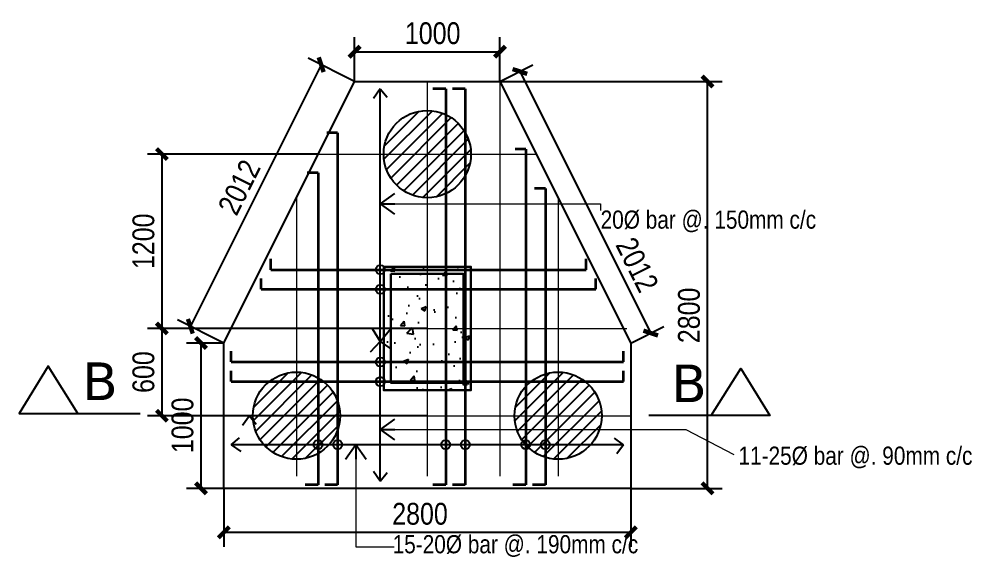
# Model space of a CAD drawing. Header units: millimetres. Extents: x 6239764 to 13047540, y 367704 to 979893.
# Drawn here: x 6259698 to 6266253, y 469737 to 473438 of the extents above; entities that cross this region are included whole.
import ezdxf

# ---------------------------------------------------------------- set-up
doc = ezdxf.new("R2010")
doc.units = ezdxf.units.MM
doc.header["$LTSCALE"] = 300
doc.linetypes.add('CENTER', pattern=[2, 1.25, -0.25, 0.25, -0.25])
doc.linetypes.add('DASHDOTX2', pattern=[2, 1, -0.5, 0, -0.5])
for name, color, linetype, lineweight in [('C.Line', 8, 'DASHDOTX2', 13), ('LINE-3', 7, 'Continuous', 15), ('ROD', 10, 'Continuous', 35)]:
    doc.layers.add(name, color=color, linetype=linetype, lineweight=lineweight)
doc.layers.add('COLUMN', color=9, linetype='Continuous')
doc.layers.add('DIM', color=4, linetype='Continuous')
doc.styles.add('AFTXT', font='')
doc.styles.add('NARROW', font='ARIALN.TTF')
doc.styles.add('ROMANS', font='ROMANS.SHX', dxfattribs={"width": 0.8})
doc.styles.add('ver', font='verdana.ttf')
doc.styles.get('AFTXT').set_extended_font_data('Romans.shx')
doc.dimstyles.new('DIM', dxfattribs={"dimtxt": 7, "dimasz": 3, "dimexe": 3, "dimexo": 3, "dimgap": 0.09, "dimtad": 0, "dimdec": 1, "dimzin": 0, "dimdsep": 46, "dimlunit": 4, "dimtxsty": 'ROMANS', "dimblk": 'ARCHTICK', "dimcen": 0.09, "dimdle": 1, "dimse1": 1, "dimse2": 1, "dimclrd": 7, "dimclre": 7, "dimclrt": 5, "dimazin": 0, "dimtfac": 1, "dimtdec": 1, "dimtofl": 0, "dimtmove": 0, "dimatfit": 3, "dimldrblk": 'OPEN90', "dimfxl": 1, "dimfrac": 2, "dimtolj": 1, "dimtzin": 0, "dimlwd": -1, "dimlwe": -1, "dimarcsym": 0})
doc.dimstyles.new('IED-2', dxfattribs={"dimscale": 50, "dimtxt": 3, "dimasz": 0.5, "dimexe": 2, "dimexo": 0, "dimgap": 2.5, "dimtad": 1, "dimdec": 0, "dimzin": 0, "dimdsep": 46, "dimtxsty": 'AFTXT', "dimblk": '_DOT7', "dimcen": 0.09, "dimclre": 7, "dimclrt": 3, "dimadec": 0, "dimazin": 0, "dimtfac": 1, "dimtdec": 0, "dimtix": 1, "dimtmove": 0, "dimatfit": 3, "dimldrblk": '_DOT7', "dimfxl": 1, "dimtolj": 1, "dimtzin": 0, "dimarcsym": 0})

# ---------------------------------------------------------------- blocks, each defined once
blk = doc.blocks.new('_ArchTick')
at = {"color": 0, "linetype": 'ByBlock', "const_width": 0.4}
blk.add_lwpolyline([(-0.5, -0.5), (0.5, 0.5)], dxfattribs=at)
blk = doc.blocks.new('*D569')
at = {"color": 7, "lineweight": -2, "transparency": 16777216}
for p, q in [((6262006.1, 473008.6), (6262006.1, 473312.9)), ((6263006.1, 473008.6), (6263006.1, 473312.9))]:
    blk.add_line(p, q, dxfattribs=at)
at = {"color": 0, "lineweight": -2, "transparency": 16777216}
blk.add_line((6262006.1, 473212.9), (6263006.1, 473212.9), dxfattribs=at)
at = {"layer": 'Defpoints', "color": 0, "transparency": 16777216}
for p in [(6263006.1, 473212.9), (6262006.1, 473008.6, 3), (6263006.1, 473008.6, 3)]:
    blk.add_point(p, dxfattribs=at)
at = {"color": 0, "lineweight": -2, "transparency": 16777216, "xscale": 75, "yscale": 75, "zscale": 75, "rotation": 180}
blk.add_blockref('_ArchTick', (6262006.1, 473212.9), dxfattribs=at)
at = {"color": 0, "lineweight": -2, "transparency": 16777216, "xscale": 75, "yscale": 75, "zscale": 75}
blk.add_blockref('_ArchTick', (6263006.1, 473212.9), dxfattribs=at)
at = {"color": 3, "transparency": 16777216, "insert": (6262543.1, 473339.5), "char_height": 150, "attachment_point": 5, "style": 'NARROW'}
blk.add_mtext('\\A1;1000', dxfattribs=at)
blk = doc.blocks.new('_DOT7')
at = {"color": 7, "linetype": 'Continuous'}
blk.add_line((-0.5, 0), (-1, 0), dxfattribs=at)
at = {"color": 7, "linetype": 'Continuous', "const_width": 0.5}
blk.add_lwpolyline([(-0.25, 0, 1), (0.25, 0, 1), (-0.25, 0, 1)], format="xyb", dxfattribs=at)
blk = doc.blocks.new('*D570')
at = {"color": 7, "lineweight": -2, "transparency": 16777216}
for p, q in [((6263006.1, 473008.6), (6263232.4, 473121.8)), ((6263906.1, 471208.6), (6264132.4, 471321.8))]:
    blk.add_line(p, q, dxfattribs=at)
at = {"color": 0, "lineweight": -2, "transparency": 16777216}
blk.add_line((6263143, 473077.1), (6264043, 471277.1), dxfattribs=at)
at = {"layer": 'Defpoints', "color": 0, "transparency": 16777216}
for p in [(6263006.1, 473008.6, 3), (6264043, 471277.1), (6263906.1, 471208.6, 3)]:
    blk.add_point(p, dxfattribs=at)
at = {"color": 0, "lineweight": -2, "transparency": 16777216, "xscale": 75, "yscale": 75, "zscale": 75}
for p, rotation in [((6263143, 473077.1), 116.5650512800044), ((6264043, 471277.1), 296.5650512800044)]:
    blk.add_blockref('_ArchTick', p, dxfattribs=dict(at, rotation=rotation))
at = {"color": 3, "transparency": 16777216, "insert": (6263949.7, 471746.7), "char_height": 150, "attachment_point": 5, "rotation": 296.56505, "style": 'NARROW'}
blk.add_mtext('\\A1;2012', dxfattribs=at)
blk = doc.blocks.new('*D571')
at = {"color": 7, "lineweight": -2, "transparency": 16777216}
for p, q in [((6261106.1, 471208.6), (6260849.2, 471208.6)), ((6261106.1, 470208.6), (6260849.2, 470208.6))]:
    blk.add_line(p, q, dxfattribs=at)
at = {"color": 0, "lineweight": -2, "transparency": 16777216}
blk.add_line((6260949.2, 471208.6), (6260949.2, 470208.6), dxfattribs=at)
at = {"layer": 'Defpoints', "color": 0, "transparency": 16777216}
for p in [(6261106.1, 471208.6, 0), (6260949.2, 470208.6), (6261106.1, 470208.6, 3)]:
    blk.add_point(p, dxfattribs=at)
at = {"color": 0, "lineweight": -2, "transparency": 16777216, "xscale": 75, "yscale": 75, "zscale": 75}
for p, rotation in [((6260949.2, 471208.6), 90), ((6260949.2, 470208.6), 270)]:
    blk.add_blockref('_ArchTick', p, dxfattribs=dict(at, rotation=rotation))
at = {"color": 3, "transparency": 16777216, "insert": (6260822.6, 470642), "char_height": 150, "attachment_point": 5, "rotation": 90, "style": 'NARROW'}
blk.add_mtext('\\A1;1000', dxfattribs=at)
blk = doc.blocks.new('*D572')
at = {"color": 7, "lineweight": -2, "transparency": 16777216}
for p, q in [((6261106.1, 470208.6), (6261106.1, 469806)), ((6263906.1, 470208.6), (6263906.1, 469806))]:
    blk.add_line(p, q, dxfattribs=at)
at = {"color": 0, "lineweight": -2, "transparency": 16777216}
blk.add_line((6261106.1, 469906), (6263906.1, 469906), dxfattribs=at)
at = {"layer": 'Defpoints', "color": 0, "transparency": 16777216}
for p in [(6261106.1, 470208.6), (6263906.1, 470208.6), (6263906.1, 469906)]:
    blk.add_point(p, dxfattribs=at)
at = {"color": 0, "lineweight": -2, "transparency": 16777216, "xscale": 75, "yscale": 75, "zscale": 75, "rotation": 180}
blk.add_blockref('_ArchTick', (6261106.1, 469906), dxfattribs=at)
at = {"color": 0, "lineweight": -2, "transparency": 16777216, "xscale": 75, "yscale": 75, "zscale": 75}
blk.add_blockref('_ArchTick', (6263906.1, 469906), dxfattribs=at)
at = {"color": 3, "transparency": 16777216, "insert": (6262455.9, 470032.6), "char_height": 150, "attachment_point": 5, "style": 'NARROW'}
blk.add_mtext('\\A1;2800', dxfattribs=at)
blk = doc.blocks.new('*D573')
at = {"color": 7, "lineweight": -2, "transparency": 16777216}
for p, q in [((6263006.1, 473008.6), (6264533.4, 473008.6)), ((6263906.1, 470208.6), (6264533.4, 470208.6))]:
    blk.add_line(p, q, dxfattribs=at)
at = {"color": 0, "lineweight": -2, "transparency": 16777216}
blk.add_line((6264433.4, 470208.6), (6264433.4, 473008.6), dxfattribs=at)
at = {"layer": 'Defpoints', "color": 0, "transparency": 16777216}
for p in [(6263006.1, 473008.6, 3), (6264433.4, 473008.6), (6263906.1, 470208.6, 3)]:
    blk.add_point(p, dxfattribs=at)
at = {"color": 0, "lineweight": -2, "transparency": 16777216, "xscale": 75, "yscale": 75, "zscale": 75}
for p, rotation in [((6264433.4, 473008.6), 90), ((6264433.4, 470208.6), 270)]:
    blk.add_blockref('_ArchTick', p, dxfattribs=dict(at, rotation=rotation))
at = {"color": 3, "transparency": 16777216, "insert": (6264306.8, 471398.7), "char_height": 150, "attachment_point": 5, "rotation": 90, "style": 'NARROW'}
blk.add_mtext('\\A1;2800', dxfattribs=at)
blk = doc.blocks.new('*D582')
at = {"color": 7, "lineweight": -2, "transparency": 16777216}
for p, q in [((6262006.1, 473008.6), (6261686.7, 473168.3)), ((6261106.1, 471208.6), (6260786.7, 471368.3))]:
    blk.add_line(p, q, dxfattribs=at)
at = {"color": 0, "lineweight": -2, "transparency": 16777216}
blk.add_line((6261776.1, 473123.6), (6260876.1, 471323.6), dxfattribs=at)
at = {"layer": 'Defpoints', "color": 0, "transparency": 16777216}
for p in [(6262006.1, 473008.6, 3), (6260876.1, 471323.6), (6261106.1, 471208.6)]:
    blk.add_point(p, dxfattribs=at)
at = {"color": 0, "lineweight": -2, "transparency": 16777216, "xscale": 75, "yscale": 75, "zscale": 75}
for p, rotation in [((6261776.1, 473123.6), 63.43494894282902), ((6260876.1, 471323.6), 243.434948942829)]:
    blk.add_blockref('_ArchTick', p, dxfattribs=dict(at, rotation=rotation))
at = {"color": 3, "transparency": 16777216, "insert": (6261212.9, 472280.2), "char_height": 150, "attachment_point": 5, "rotation": 63.43495, "style": 'NARROW'}
blk.add_mtext('\\A1;2012', dxfattribs=at)
blk = doc.blocks.new('*D583')
at = {"color": 7, "lineweight": -2, "transparency": 16777216}
for p, q in [((6261756.1, 472508.6), (6260580.4, 472508.6)), ((6262492.2, 471308.6), (6260580.4, 471308.6))]:
    blk.add_line(p, q, dxfattribs=at)
at = {"color": 0, "lineweight": -2, "transparency": 16777216}
blk.add_line((6260680.4, 472508.6), (6260680.4, 471308.6), dxfattribs=at)
at = {"layer": 'Defpoints', "color": 0, "transparency": 16777216}
for p in [(6261756.1, 472508.6, 0), (6260680.4, 471308.6), (6262492.2, 471308.6, 0)]:
    blk.add_point(p, dxfattribs=at)
at = {"color": 0, "lineweight": -2, "transparency": 16777216, "xscale": 75, "yscale": 75, "zscale": 75}
for p, rotation in [((6260680.4, 472508.6), 90), ((6260680.4, 471308.6), 270)]:
    blk.add_blockref('_ArchTick', p, dxfattribs=dict(at, rotation=rotation))
at = {"color": 3, "transparency": 16777216, "insert": (6260553.9, 471908.6), "char_height": 150, "attachment_point": 5, "rotation": 90, "style": 'NARROW'}
blk.add_mtext('\\A1;1200', dxfattribs=at)
blk = doc.blocks.new('*D584')
at = {"color": 7, "lineweight": -2, "transparency": 16777216}
for p, q in [((6262506.1, 471308.6), (6260580.4, 471308.6)), ((6262506.1, 470708.6), (6260580.4, 470708.6))]:
    blk.add_line(p, q, dxfattribs=at)
at = {"color": 0, "lineweight": -2, "transparency": 16777216}
blk.add_line((6260680.4, 471308.6), (6260680.4, 470708.6), dxfattribs=at)
at = {"layer": 'Defpoints', "color": 0, "transparency": 16777216}
for p in [(6262506.1, 471308.6, 0), (6260680.4, 470708.6), (6262506.1, 470708.6, 0)]:
    blk.add_point(p, dxfattribs=at)
at = {"color": 0, "lineweight": -2, "transparency": 16777216, "xscale": 75, "yscale": 75, "zscale": 75}
for p, rotation in [((6260680.4, 471308.6), 90), ((6260680.4, 470708.6), 270)]:
    blk.add_blockref('_ArchTick', p, dxfattribs=dict(at, rotation=rotation))
at = {"color": 3, "transparency": 16777216, "insert": (6260553.9, 471008.6), "char_height": 150, "attachment_point": 5, "rotation": 90, "style": 'NARROW'}
blk.add_mtext('\\A1;600', dxfattribs=at)

msp = doc.modelspace()

# ---------------------------------------------------------------- hatches: boundary and pattern name
at = {"lineweight": 25}
h = msp.add_hatch(dxfattribs=at)
h.set_pattern_fill('ANSI31', color=9, scale=500)
h.set_pattern_definition([(45, (6085812.5, 781683.32), (-44.194174, 44.194174), [])])
edge = h.paths.add_edge_path()
edge.add_arc((6262506.1, 472508.6), 300, 0, 360)
h = msp.add_hatch(dxfattribs=at)
h.set_pattern_fill('AR-CONC', color=9, scale=50)
h.set_pattern_definition([(50, (6085812.5, 781683.32), (358.6301, -31.37607), [37.5, -412.5]), (355, (6085812.5, 781683.32), (-69.37567, 376.09607), [30, -330]), (100.45144, (6085842.4, 781680.7), (289.25442, 344.72), [31.8701, -350.57106]), (46.1842, (6085812.5, 781783.32), (533.62067, -82.75964), [56.25, -618.75]), (96.63564, (6085856.97, 781776.4), (467.331, 487.0593), [47.8052, -525.8569]), (351.18416, (6085812.5, 781783.3), (467.331, 487.0593), [45, -495]), (21, (6085862.5, 781758.32), (298.45353, -201.30945), [37.5, -412.5]), (326, (6085862.5, 781758.32), (121.65767, 362.57502), [30, -330]), (71.45144, (6085887.37, 781741.55), (420.1112, 161.26558), [31.8701, -350.57106]), (37.5, (6085812.5, 781683.32), (6.079928, 166.446927), [0, -326, 0, -335, 0, -331.25]), (7.5, (6085812.5, 781683.32), (131.53477, 197.20586), [0, -191, 0, -318.5, 0, -126.25]), (327.5, (6085701, 781683.32), (266.91122, -11.277436), [0, -125, 0, -390, 0, -517.5]), (317.5, (6085651, 781683.32), (291.59308, 50.05249), [0, -162.5, 0, -259, 0, -367.5])])
h.paths.add_polyline_path([(6262206.1, 471733.6), (6262806.1, 471733.6), (6262806.1, 470883.6), (6262206.1, 470883.6)])
h = msp.add_hatch(dxfattribs=at)
h.set_pattern_fill('ANSI31', color=9, scale=500)
h.set_pattern_definition([(45, (6084912.5, 779883.32), (-44.194174, 44.194174), [])])
edge = h.paths.add_edge_path()
edge.add_arc((6261606.1, 470708.6), 300, 0, 360)
h = msp.add_hatch(dxfattribs=at)
h.set_pattern_fill('ANSI31', color=9, scale=500)
h.set_pattern_definition([(45, (6086712.5, 779883.32), (-44.194174, 44.194174), [])])
edge = h.paths.add_edge_path()
edge.add_arc((6263406.1, 470708.6), 300, 0, 360)

# ---------------------------------------------------------------- linework, layer by layer
for p, q in [((6262126.3, 471308.6, 22.6), (6262182.5, 471218.8, 24.6)), ((6262182.5, 471218.8, 24.6), (6262256.1, 471308.6, 22.6)), ((6262182.5, 471218.8, 24.6), (6262113.5, 471146.6, 22.6)), ((6262182.5, 471218.8, 24.6), (6262256.1, 471167.9, 22.6)), ((6263856.1, 470508.8, 22.6), (6263794.5, 470553.9, 22.6)), ((6263856.1, 470508.8, 22.6), (6263803.2, 470508.8, 22.6)), ((6263856.1, 470508.8, 22.6), (6263809.9, 470445.7, 22.6))]:
    msp.add_line(p, q, dxfattribs=at)
at = {"color": 5, "lineweight": 25, "elevation": 25.7}
msp.add_lwpolyline([(6262006.1, 473008.6), (6263006.1, 473008.6), (6263906.1, 471208.6), (6263906.1, 470208.6), (6261106.1, 470208.6), (6261106.1, 471208.6), (6262006.1, 473008.6)], dxfattribs=at)
at = {"lineweight": 25}
for centre in [(6262506.1, 472508.6, 22.6), (6261606.1, 470708.6, 22.6), (6263406.1, 470708.6, 22.6)]:
    msp.add_circle(centre, 300, dxfattribs=at)
at = {"layer": 'C.Line', "color": 3, "linetype": 'CENTER', "lineweight": 18, "ltscale": 15}
for p, q in [((6262506.1, 473008.6, 25.7), (6262506.1, 470293.4, 25.7)), ((6263006.1, 473008.6, 25.7), (6263006.1, 470293.4, 25.7)), ((6261756.1, 472508.6, 22.6), (6263256.1, 472508.6, 22.6)), ((6261606.1, 472208.6, 25.7), (6261606.1, 470293.4, 25.7)), ((6263406.1, 472208.6, 25.7), (6263406.1, 470293.4, 25.7)), ((6261106.1, 471308.6, 22.6), (6263878.3, 471308.6, 22.6)), ((6261106.1, 470708.6, 22.6), (6263906.1, 470708.6, 22.6))]:
    msp.add_line(p, q, dxfattribs=at)
at = {"layer": 'COLUMN', "lineweight": 30, "elevation": 22.6}
for points in [[(6262206.1, 471733.6), (6262806.1, 471733.6), (6262806.1, 470883.6), (6262206.1, 470883.6)], [(6262256.1, 471683.6), (6262756.1, 471683.6), (6262756.1, 470933.6), (6262256.1, 470933.6)]]:
    msp.add_lwpolyline(points, close=True, dxfattribs=at)
at = {"layer": 'DIM'}
for p, q in [((6262182.5, 472958.6, 22.6), (6262135.3, 472891.7, 22.6)), ((6262182.5, 470258.6, 25.7), (6262182.5, 472958.6, 22.6)), ((6262182.5, 472958.6, 22.6), (6262229.5, 472899.9, 22.6)), ((6261282.5, 470708.1, 22.6), (6261235.3, 470641.2, 22.6)), ((6261282.5, 470708.1, 22.6), (6261329.5, 470649.4, 22.6)), ((6261156.1, 470508.8, 25.7), (6261214.8, 470555.9, 25.7)), ((6263856.1, 470508.8, 22.6), (6261156.1, 470508.8, 22.6)), ((6261156.1, 470508.8, 25.7), (6261223, 470461.6, 25.7)), ((6262182.5, 470258.6, 25.7), (6262135.3, 470325.5, 25.7)), ((6262182.5, 470258.6, 25.7), (6262229.5, 470317.3, 25.7))]:
    msp.add_line(p, q, dxfattribs=at)
at = {"layer": 'DIM', "ltscale": 3, "elevation": 22.6}
for points in [[(6260102.1, 470723.5), (6259898.2, 471048.5), (6259697.8, 470723.5), (6260532, 470723.5)], [(6264458.9, 470708.7), (6264662.8, 471033.6), (6264863.2, 470708.7), (6264029, 470708.7)]]:
    msp.add_lwpolyline(points, dxfattribs=at)
at = {"layer": 'DIM'}
for centre in [(6262182.5, 471713.2, 25.2), (6262182.5, 471578.6, 25.2), (6262182.5, 471078.4, 25.2), (6262182.5, 470943.7, 25.2), (6261754.3, 470508.8, 25.7), (6261888.9, 470508.8, 25.7), (6262632.4, 470508.8, 43.5), (6262767.1, 470508.8, 43.5), (6263183.5, 470508.9, 23.1), (6263318.2, 470508.9, 23.1)]:
    msp.add_circle(centre, 31.2, dxfattribs=at)
at = {"layer": 'ROD'}
for p, q in [((6262632.4, 472958.6, 22.6), (6262543.9, 472958.6, 22.6)), ((6262632.4, 472958.6, 22.6), (6262632.4, 470233.4, 22.6)), ((6262767.1, 472958.6, 22.6), (6262678.6, 472958.6, 22.6)), ((6262767.1, 472958.6, 22.6), (6262767.1, 470233.4, 22.6)), ((6261888.9, 472654.8, 25.7), (6261815.1, 472654.8, 25.7)), ((6261888.9, 472654.8, 26.7), (6261888.9, 470233.4, 22.6)), ((6263183.5, 472541.9, 25.7), (6263109.7, 472541.9, 25.7)), ((6263183.5, 472541.9, 26.5), (6263183.5, 470233.4, 22.6)), ((6261754.3, 472379.1, 25.7), (6261680.5, 472379.1, 25.7)), ((6261754.3, 472379.1, 26.7), (6261754.3, 470233.4, 22.6)), ((6263318.2, 472272.6, 25.7), (6263244.4, 472272.6, 25.7)), ((6263318.2, 472272.6, 26.5), (6263318.2, 470233.4, 22.6)), ((6261429.1, 471713.2, 25.7), (6261429.1, 471787.1, 25.7)), ((6263597.9, 471713.2, 25.7), (6263597.9, 471787.1, 25.7)), ((6261429.1, 471713.2, 25.7), (6263597.9, 471713.2, 25.7)), ((6261363.3, 471578.6, 25.7), (6261363.3, 471652.4, 25.7)), ((6263665.2, 471578.6, 25.7), (6263665.2, 471652.4, 25.7)), ((6261363.3, 471578.6, 25.7), (6263665.2, 471578.6, 25.7)), ((6261156.1, 471078.4, 25.7), (6261156.1, 471152.2, 25.7)), ((6263856.1, 471078.4, 22.6), (6263856.1, 471152.2, 22.6)), ((6261156.1, 471078.4, 22.6), (6263856.1, 471078.4, 22.6)), ((6261156.1, 470943.7, 25.7), (6261156.1, 471017.5, 25.7)), ((6263856.1, 470943.7, 22.6), (6263856.1, 471017.5, 22.6)), ((6261156.1, 470943.7, 22.6), (6263856.1, 470943.7, 22.6)), ((6261754.3, 470233.4, 22.6), (6261665.8, 470233.4, 22.6)), ((6261888.9, 470233.4, 22.6), (6261800.4, 470233.4, 22.6)), ((6262632.4, 470233.4, 22.6), (6262543.9, 470233.4, 22.6)), ((6262767.1, 470233.4, 22.6), (6262678.6, 470233.4, 22.6)), ((6263183.5, 470233.4, 22.6), (6263095, 470233.4, 22.6)), ((6263318.2, 470233.4, 22.6), (6263229.7, 470233.4, 22.6))]:
    msp.add_line(p, q, dxfattribs=at)

# ---------------------------------------------------------------- texts
at = {"ltscale": 1500}
for s, insert, char_height, width, attachment_point, style in [('20%%C bar @. 150mm c/c ', (6263698.2, 472120.4, 22.6), 125, 1993.186, 1, 'NARROW'), ('B', (6260133, 471074.9, 22.6), 258.5, 337.096, 1, 'ver'), ('B', (6264428, 471060.1, 22.6), 258.5, 337.096, 3, 'ver'), ('11-25%%C bar @. 90mm c/c ', (6264646.6, 470495.9, 24.4), 125, 1993.186, 1, 'NARROW'), ('15-20%%C bar @. 190mm c/c ', (6262267.4, 469886.6, 22.6), 125, 1993.186, 1, 'NARROW')]:
    msp.add_mtext(s, dxfattribs=dict(at, insert=insert, char_height=char_height, width=width, attachment_point=attachment_point, style=style))

# ---------------------------------------------------------------- dimensions: what is measured, and where the dimension line sits
for base, p1, p2, picture, middle in [((6263006.1, 473212.9, 22.6), (6262006.1, 473008.6, 25.7), (6263006.1, 473008.6, 25.7), '*D569', (6262543.1, 473212.9, 22.6)), ((6263906.1, 469906, 22.6), (6261106.1, 470208.6, 22.6), (6263906.1, 470208.6, 22.6), '*D572', (6262455.9, 469906, 22.6))]:
    dim = msp.add_linear_dim(base=base, p1=p1, p2=p2, dimstyle='IED-2', override={"dimasz": 1.5, "dimgap": 1, "dimtxsty": 'NARROW', "dimblk1": 'ArchTick', "dimblk2": 'ArchTick', "dimsah": 1})
    dim.commit()
    dim.dimension.update_dxf_attribs({"geometry": picture, "text_midpoint": middle, "dimtype": 160})
dim = msp.add_aligned_dim(p1=(6262006.1, 473008.6, 25.7), p2=(6261106.1, 471208.6, 22.6), distance=-257.1, dimstyle='IED-2', override={"dimasz": 1.5, "dimgap": 1, "dimtxsty": 'NARROW', "dimblk1": 'ArchTick', "dimblk2": 'ArchTick', "dimsah": 1})
dim.commit()
dim.dimension.update_dxf_attribs({"geometry": '*D582', "text_midpoint": (6261212.9, 472280.2, 22.6)})
for base, p1, p2, angle, picture, middle, dimtype in [((6264043, 471277.1, 22.6), (6263006.1, 473008.6, 25.7), (6263906.1, 471208.6, 25.7), 296.56505, '*D570', (6263836.5, 471690.1, 22.6), 161), ((6264433.4, 473008.6, 22.6), (6263906.1, 470208.6, 25.7), (6263006.1, 473008.6, 25.7), 90, '*D573', (6264433.4, 471398.7, 22.6), 160), ((6260949.2, 470208.6, 22.6), (6261106.1, 471208.6, 22.6), (6261106.1, 470208.6, 25.7), 270, '*D571', (6260949.2, 470642, 22.6), 161)]:
    dim = msp.add_linear_dim(base=base, p1=p1, p2=p2, angle=angle, dimstyle='IED-2', override={"dimasz": 1.5, "dimgap": 1, "dimtxsty": 'NARROW', "dimblk1": 'ArchTick', "dimblk2": 'ArchTick', "dimsah": 1})
    dim.commit()
    dim.dimension.update_dxf_attribs({"geometry": picture, "text_midpoint": middle, "dimtype": dimtype})
for base, p1, p2, picture, middle in [((6260680.4, 471308.6, 22.6), (6261756.1, 472508.6, 22.6), (6262492.2, 471308.6, 22.6), '*D583', (6260553.9, 471908.6, 22.6)), ((6260680.4, 470708.6, 22.6), (6262506.1, 471308.6, 22.6), (6262506.1, 470708.6, 22.6), '*D584', (6260553.9, 471008.6, 22.6))]:
    dim = msp.add_linear_dim(base=base, p1=p1, p2=p2, angle=90, dimstyle='IED-2', override={"dimasz": 1.5, "dimgap": 1, "dimtxsty": 'NARROW', "dimblk1": 'ArchTick', "dimblk2": 'ArchTick', "dimsah": 1})
    dim.commit()
    dim.dimension.update_dxf_attribs({"geometry": picture, "text_midpoint": middle})

# ---------------------------------------------------------------- leaders
at = {"layer": 'LINE-3'}
for points in [[(6262183.7, 472166.8, 43.5), (6263698.2, 472166.8, 43.5), (6263698.2, 472120.4, 43.5)], [(6262183.7, 470612.9, 45.3), (6264284.2, 470612.9, 45.3), (6264614.4, 470442.3, 45.3)], [(6262014.6, 470509.4, 43.5), (6262014.6, 469805.6, 43.5), (6262278.1, 469805.6, 43.5)]]:
    msp.add_leader(points, dimstyle='DIM', override={"dimasz": 100, "dimgap": 2, "dimtad": 0, "dimfxl": 2}, dxfattribs=at)

doc.saveas('drawing.dxf')
